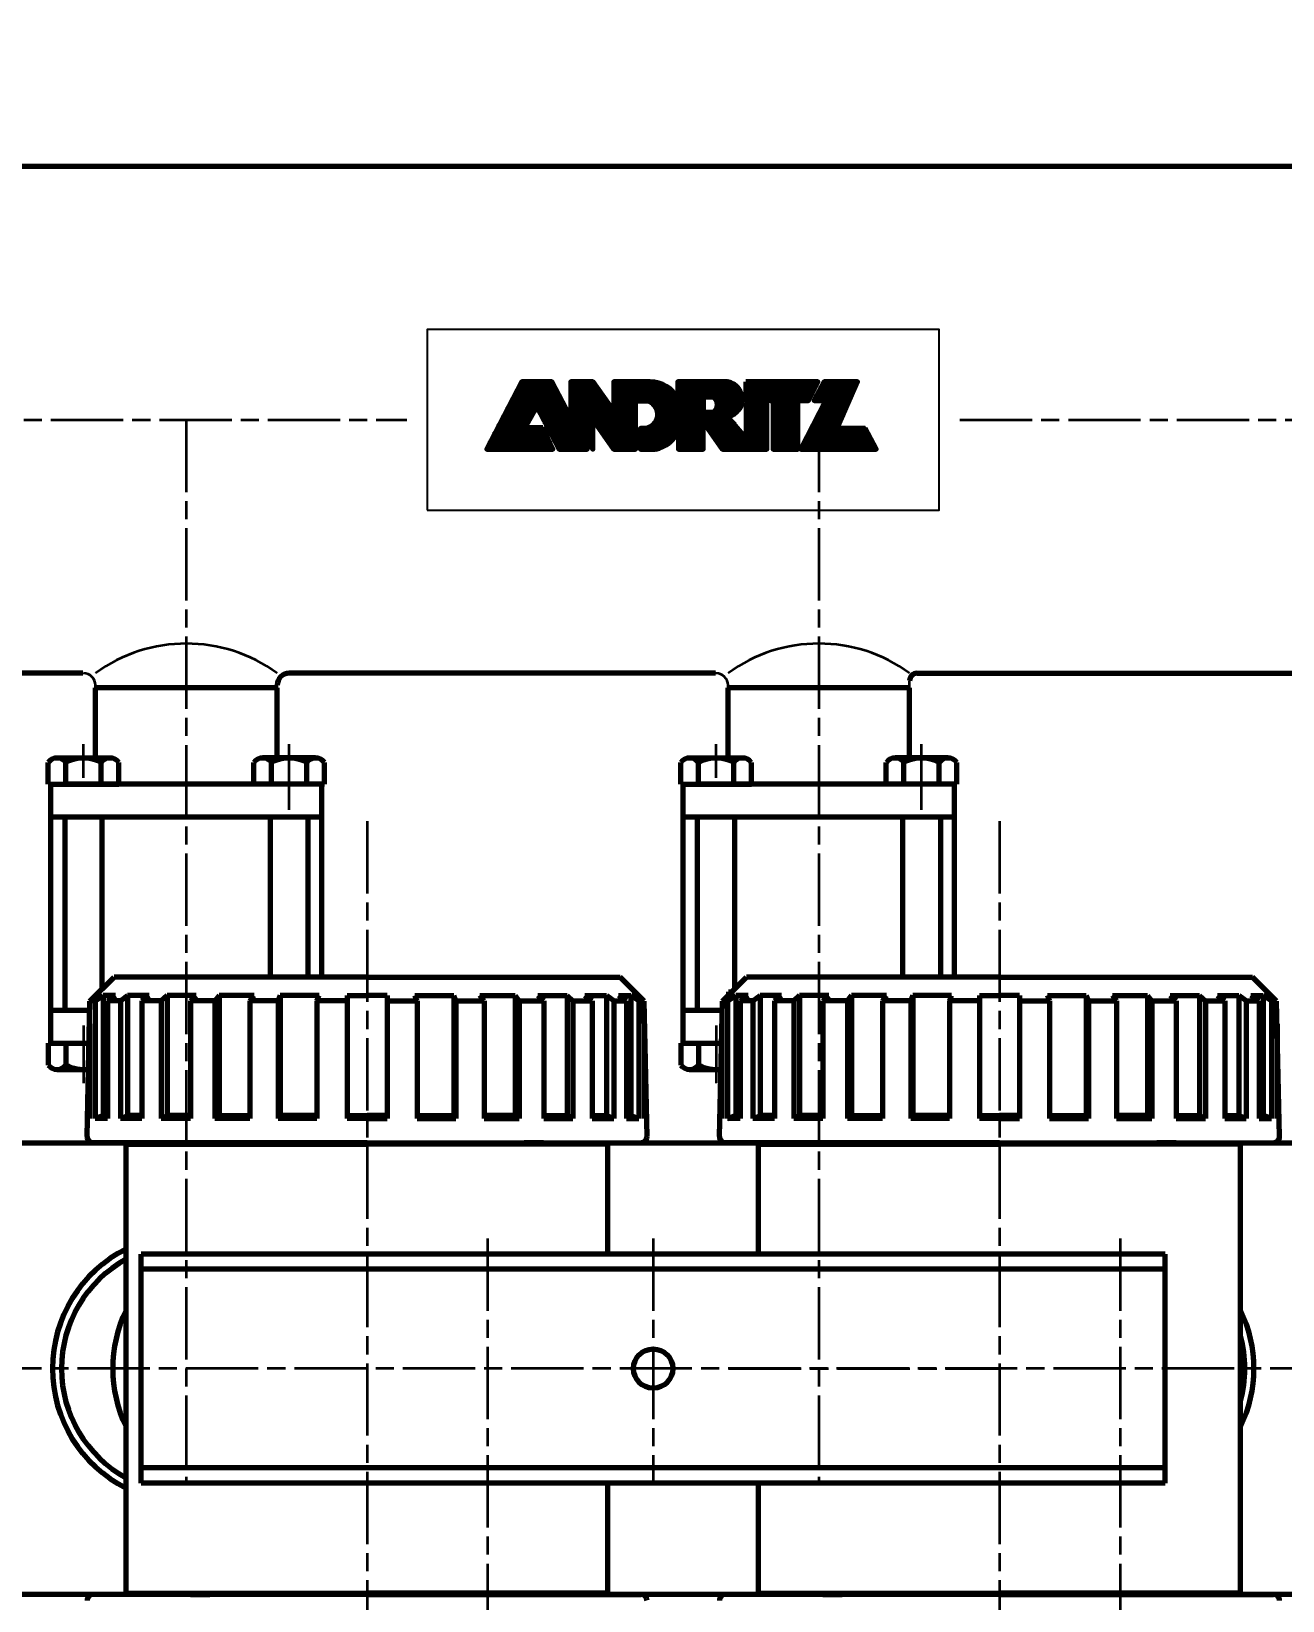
# Model space of a CAD drawing. Header units: millimetres. Extents: x 342 to 10709, y -204 to 5496.
# Drawn here: x 1820 to 2235, y 4529 to 5050 of the extents above; entities that cross this region are included whole.
import ezdxf

# ---------------------------------------------------------------- set-up
doc = ezdxf.new("R2010")
doc.units = ezdxf.units.MM
doc.linetypes.add('ACAD_ISO08W100', pattern=[36, 24, -3, 6, -3])
doc.layers.add('AHL-CON-70', color=7, linetype='Continuous')
for name, color, linetype, lineweight in [('M_EQUIP_D1', 3, 'Continuous', 35), ('M_EQUIP_E3', 3, 'Continuous', 35), ('M_EQUIP_E7', 7, 'Continuous', 70)]:
    doc.layers.add(name, color=color, linetype=linetype, lineweight=lineweight)
doc.styles.add('Simplex', font='SIMPLEX.SHX')
doc.dimstyles.new('nordic-1-35-0', dxfattribs={"dimscale": 10, "dimtxt": 3.5, "dimasz": 2.5, "dimexe": 1.25, "dimexo": 0, "dimgap": 0.6, "dimtad": 1, "dimdec": 0, "dimdsep": 46, "dimtxsty": 'Simplex', "dimcen": 2.5, "dimclrd": 3, "dimclre": 3, "dimclrt": 3, "dimadec": 1, "dimazin": 2, "dimtfac": 1, "dimtdec": 0, "dimtmove": 0, "dimatfit": 0, "dimfxl": 1, "dimtolj": 1, "dimtzin": 0, "dimarcsym": 0})

# ---------------------------------------------------------------- blocks, each defined once
blk = doc.blocks.new('*D8')
at = {"layer": 'Defpoints', "color": 0, "linetype": 'Continuous', "transparency": 16777216}
for p in [(2836.21, 5433.24), (2836.21, 5063.38), (1261.21, 4920.91)]:
    blk.add_point(p, dxfattribs=at)
at = {"layer": 'M_EQUIP_D1', "color": 3, "linetype": 'Continuous', "lineweight": -2, "transparency": 16777216}
for p, q in [((1261.21, 4920.91), (1261.21, 5445.74)), ((2836.21, 5063.38), (2836.21, 5445.74)), ((1286.21, 5433.24), (2811.21, 5433.24))]:
    blk.add_line(p, q, dxfattribs=at)
at = {"layer": 'M_EQUIP_D1', "color": 3, "linetype": 'Continuous', "transparency": 16777216}
for points in [[(1286.21, 5437.41), (1286.21, 5429.08), (1261.21, 5433.24)], [(2811.21, 5437.41), (2811.21, 5429.08), (2836.21, 5433.24)]]:
    blk.add_solid(points, dxfattribs=at)
at = {"layer": 'M_EQUIP_D1', "color": 3, "linetype": 'Continuous', "transparency": 16777216, "insert": (2053.71, 5465.91), "char_height": 35, "attachment_point": 5, "style": 'Simplex'}
blk.add_mtext('\\A1;(1575)', dxfattribs=at)
blk = doc.blocks.new('A$C0ED65C47')
at = {"color": 5}
for p, q in [((20.13, 20.28), (41.71, 41.85)), ((20.74, 22.24), (41.11, 42.61)), ((22.22, 25.06), (39.77, 42.61)), ((23.7, 27.89), (38.42, 42.61)), ((25.18, 30.72), (37.07, 42.61)), ((26.66, 33.55), (35.73, 42.61)), ((28.15, 36.37), (34.38, 42.61)), ((29.63, 39.2), (33.03, 42.61)), ((31.11, 42.03), (31.68, 42.61)), ((52.63, 21.15), (31.33, 42.45)), ((51.13, 24), (32.52, 42.61)), ((49.62, 26.86), (33.87, 42.61)), ((48.11, 29.71), (35.22, 42.61)), ((46.61, 32.56), (36.57, 42.61)), ((45.1, 35.42), (37.91, 42.61)), ((43.59, 38.27), (39.26, 42.61)), ((42.09, 41.13), (40.61, 42.61)), ((47.71, 35.73), (54.58, 42.61)), ((47.71, 37.07), (53.24, 42.61)), ((47.71, 38.42), (51.89, 42.61)), ((47.71, 39.77), (50.54, 42.61)), ((47.71, 41.12), (49.2, 42.61)), ((47.71, 42.46), (47.85, 42.61)), ((69.17, 20.77), (47.71, 42.24)), ((47.71, 34.38), (55.35, 42.02)), ((69.17, 22.12), (48.69, 42.61)), ((69.17, 23.47), (50.04, 42.61)), ((69.17, 24.81), (51.38, 42.61)), ((60.28, 35.06), (52.73, 42.61)), ((57.01, 39.68), (54.08, 42.61)), ((56.9, 27.42), (72.09, 42.6)), ((57.46, 26.62), (73.43, 42.6)), ((58.02, 25.83), (74.74, 42.56)), ((61.95, 33.81), (70.74, 42.6)), ((61.95, 35.15), (69.39, 42.6)), ((61.95, 36.5), (68.05, 42.6)), ((61.95, 37.85), (66.7, 42.6)), ((61.95, 39.2), (65.35, 42.6)), ((61.95, 40.54), (64.01, 42.6)), ((61.95, 41.89), (62.66, 42.6)), ((69.17, 35.59), (62.17, 42.6)), ((69.88, 36.23), (63.51, 42.6)), ((71.23, 36.23), (64.86, 42.6)), ((72.57, 36.23), (66.21, 42.6)), ((74.64, 35.52), (67.56, 42.6)), ((91.23, 20.28), (68.9, 42.6)), ((69.76, 36.23), (75.92, 42.39)), ((91.6, 21.25), (70.25, 42.6)), ((70.83, 21.13), (92.3, 42.61)), ((70.83, 22.48), (90.96, 42.61)), ((70.83, 23.83), (89.61, 42.61)), ((71.11, 36.23), (77, 42.12)), ((71.32, 20.28), (93.65, 42.61)), ((91.6, 22.6), (71.6, 42.6)), ((72.46, 36.23), (77.98, 41.76)), ((72.66, 20.28), (95, 42.61)), ((91.6, 23.95), (72.94, 42.6)), ((74.01, 20.28), (96.35, 42.61)), ((91.6, 25.29), (74.3, 42.59)), ((91.6, 26.64), (75.82, 42.41)), ((91.6, 27.99), (77.71, 41.87)), ((83.21, 37.56), (88.26, 42.61)), ((83.21, 38.91), (86.92, 42.61)), ((83.21, 40.25), (85.57, 42.61)), ((83.21, 41.6), (84.22, 42.61)), ((91.58, 33.39), (83.21, 41.76)), ((91.58, 34.74), (83.71, 42.61)), ((91.58, 36.08), (85.06, 42.61)), ((91.58, 37.43), (86.4, 42.61)), ((92.85, 37.5), (87.75, 42.61)), ((94.2, 37.5), (89.1, 42.61)), ((101.43, 31.62), (90.44, 42.61)), ((102.26, 32.15), (91.79, 42.61)), ((92.59, 37.5), (97.69, 42.61)), ((102.97, 32.78), (93.14, 42.61)), ((93.94, 37.5), (99.03, 42.6)), ((103.57, 33.53), (94.49, 42.61)), ((95.07, 37.3), (100.2, 42.43)), ((95.8, 36.68), (101.19, 42.07)), ((104.05, 34.39), (95.83, 42.61)), ((104.4, 35.39), (97.18, 42.61)), ((104.56, 36.58), (98.53, 42.61)), ((104.42, 38.06), (100.01, 42.47)), ((105.71, 37.16), (111.16, 42.61)), ((105.71, 38.51), (109.81, 42.61)), ((105.71, 39.85), (108.47, 42.61)), ((105.71, 41.2), (107.12, 42.61)), ((105.71, 42.55), (105.77, 42.61)), ((111.46, 36.42), (105.71, 42.16)), ((106.32, 36.42), (112.51, 42.61)), ((112.8, 36.42), (106.61, 42.61)), ((107.66, 36.42), (113.85, 42.61)), ((114.15, 36.42), (107.96, 42.61)), ((109.01, 36.42), (115.2, 42.61)), ((123.05, 28.86), (109.31, 42.61)), ((110.36, 36.42), (116.55, 42.61)), ((123.05, 30.2), (110.65, 42.61)), ((111.7, 36.42), (117.9, 42.61)), ((123.05, 31.55), (112, 42.61)), ((113.05, 36.42), (119.24, 42.61)), ((123.05, 32.9), (113.35, 42.61)), ((114.4, 36.42), (120.59, 42.61)), ((123.05, 34.25), (114.69, 42.61)), ((114.8, 28.73), (128.67, 42.61)), ((114.8, 30.08), (127.32, 42.61)), ((114.8, 31.43), (125.98, 42.61)), ((114.8, 32.77), (124.63, 42.61)), ((114.8, 34.12), (123.28, 42.61)), ((114.8, 35.47), (121.94, 42.61)), ((123.05, 35.59), (116.04, 42.61)), ((123.58, 36.42), (117.39, 42.61)), ((124.93, 36.42), (118.74, 42.61)), ((126.27, 36.42), (120.08, 42.61)), ((126.92, 37.12), (121.43, 42.61)), ((127.37, 38.02), (122.78, 42.61)), ((123.83, 36.42), (129.3, 41.89)), ((127.81, 38.92), (124.12, 42.61)), ((128.26, 39.81), (125.47, 42.61)), ((128.71, 40.71), (126.82, 42.61)), ((129.16, 41.61), (128.16, 42.61)), ((128.54, 29), (142.15, 42.61)), ((129.05, 37.6), (134.06, 42.61)), ((129.22, 36.42), (135.41, 42.61)), ((129.61, 42.51), (129.51, 42.61)), ((129.96, 31.77), (140.8, 42.61)), ((130.56, 36.42), (136.76, 42.61)), ((130.59, 40.49), (132.72, 42.61)), ((131.38, 34.54), (139.45, 42.61)), ((139.2, 34.26), (131.42, 42.04)), ((131.91, 36.42), (138.1, 42.61)), ((139.61, 35.2), (132.2, 42.61)), ((140.02, 36.14), (133.55, 42.61)), ((140.44, 37.07), (134.9, 42.61)), ((140.85, 38.01), (136.24, 42.61)), ((141.26, 38.94), (137.59, 42.61)), ((141.67, 39.88), (138.94, 42.61)), ((142.08, 40.81), (140.28, 42.61)), ((142.49, 41.75), (141.63, 42.61)), ((21.48, 20.28), (42.17, 40.97)), ((34.56, 31.14), (28.55, 37.15)), ((35.04, 32.01), (29.01, 38.03)), ((35.52, 32.87), (29.48, 38.92)), ((36.01, 33.74), (29.94, 39.8)), ((50.81, 20.28), (30.4, 40.69)), ((52.16, 20.28), (30.87, 41.57)), ((36.54, 33.99), (42.64, 40.09)), ((37.01, 33.11), (43.1, 39.21)), ((37.47, 32.23), (43.57, 38.32)), ((37.94, 31.35), (44.03, 37.44)), ((38.41, 30.47), (44.5, 36.56)), ((68.33, 20.28), (47.71, 40.9)), ((66.98, 20.28), (47.71, 39.55)), ((65.63, 20.28), (47.71, 38.2)), ((54.93, 29.63), (47.71, 36.86)), ((47.91, 33.23), (55.9, 41.23)), ((48.38, 32.36), (56.46, 40.44)), ((48.85, 31.49), (57.02, 39.66)), ((49.33, 30.61), (57.58, 38.87)), ((49.8, 29.74), (58.14, 38.08)), ((50.27, 28.87), (58.7, 37.29)), ((50.75, 27.99), (59.26, 36.5)), ((69.17, 34.24), (61.95, 41.47)), ((69.17, 32.9), (61.95, 40.12)), ((69.17, 31.55), (61.95, 38.78)), ((69.17, 30.2), (61.95, 37.43)), ((73.67, 36.1), (78.9, 41.32)), ((74.52, 35.6), (79.74, 40.82)), ((75.23, 34.96), (80.52, 40.25)), ((75.36, 20.28), (91.58, 36.5)), ((75.8, 34.19), (81.23, 39.62)), ((76.22, 33.26), (81.89, 38.93)), ((76.32, 30.67), (83.02, 37.36)), ((76.44, 32.14), (82.48, 38.18)), ((103.35, 20.28), (83.21, 40.41)), ((102, 20.28), (83.21, 39.06)), ((91.6, 29.34), (83.21, 37.72)), ((92, 28.83), (103.42, 40.26)), ((92.55, 28.04), (103.93, 39.42)), ((93.11, 27.25), (104.32, 38.46)), ((93.67, 26.46), (104.54, 37.33)), ((96.27, 35.8), (102.05, 41.58)), ((96.35, 34.54), (102.79, 40.97)), ((110.11, 36.42), (105.71, 40.81)), ((108.76, 36.42), (105.71, 39.46)), ((107.41, 36.42), (105.71, 38.12)), ((106.07, 36.42), (105.71, 36.77)), ((124.27, 20.7), (140.27, 36.69)), ((125.17, 36.42), (127.95, 39.2)), ((125.7, 23.47), (141.33, 39.1)), ((126.52, 36.42), (126.61, 36.5)), ((127.12, 26.23), (142.39, 41.5)), ((128.97, 36.42), (128.61, 36.77)), ((130.31, 36.42), (129.08, 37.65)), ((131.66, 36.42), (129.55, 38.53)), ((137.97, 31.46), (130.02, 39.41)), ((138.38, 32.39), (130.49, 40.29)), ((138.79, 33.33), (130.95, 41.16)), ((22.82, 20.28), (35.66, 33.11)), ((37.34, 20.28), (25.77, 31.85)), ((38.69, 20.28), (26.24, 32.73)), ((32.63, 27.69), (26.7, 33.61)), ((33.11, 28.55), (27.16, 34.5)), ((33.59, 29.42), (27.63, 35.38)), ((34.08, 30.28), (28.09, 36.27)), ((49.47, 20.28), (37.43, 32.31)), ((38.87, 29.59), (44.96, 35.68)), ((39.34, 28.71), (45.43, 34.8)), ((39.81, 27.83), (45.89, 33.92)), ((40.27, 26.95), (46.36, 33.03)), ((40.74, 26.07), (46.83, 32.15)), ((41.21, 25.19), (47.29, 31.27)), ((54.93, 28.28), (47.71, 35.51)), ((54.93, 26.94), (47.71, 34.16)), ((54.93, 25.59), (48.64, 31.88)), ((51.22, 27.12), (59.82, 35.71)), ((55.24, 29.79), (60.37, 34.93)), ((55.79, 29), (60.93, 34.14)), ((56.35, 28.21), (61.49, 33.35)), ((58.57, 25.04), (69.17, 35.64)), ((59.13, 24.25), (69.17, 34.3)), ((59.68, 23.46), (69.17, 32.95)), ((60.24, 22.67), (69.17, 31.6)), ((69.17, 28.86), (61.95, 36.08)), ((69.17, 27.51), (61.95, 34.73)), ((69.17, 26.16), (61.95, 33.39)), ((89.88, 20.28), (75.45, 34.71)), ((83.06, 25.75), (76.42, 32.39)), ((77.06, 20.63), (91.58, 35.15)), ((83.42, 25.64), (91.58, 33.8)), ((83.42, 21.6), (94.32, 32.5)), ((83.42, 22.95), (92.97, 32.5)), ((83.42, 24.29), (91.63, 32.5)), ((104.7, 20.28), (92.47, 32.5)), ((106.04, 20.28), (93.82, 32.5)), ((94.23, 25.67), (104.5, 35.95)), ((107.39, 20.28), (95, 32.67)), ((108.74, 20.28), (95.75, 33.27)), ((102.07, 28.29), (96.24, 34.12)), ((100.48, 31.23), (96.38, 35.33)), ((101.64, 31.74), (103.79, 33.89)), ((105.92, 29.29), (111.61, 34.97)), ((105.92, 30.63), (110.26, 34.97)), ((105.92, 31.98), (108.91, 34.97)), ((105.92, 33.33), (107.57, 34.97)), ((105.92, 34.67), (106.22, 34.97)), ((105.92, 27.94), (112.73, 34.75)), ((112.73, 27.06), (105.92, 33.87)), ((105.92, 26.59), (112.73, 33.4)), ((112.73, 25.71), (105.92, 32.52)), ((105.92, 25.24), (112.73, 32.06)), ((112.73, 28.4), (106.16, 34.97)), ((112.73, 29.75), (107.51, 34.97)), ((112.73, 31.1), (108.86, 34.97)), ((112.73, 32.44), (110.21, 34.97)), ((112.73, 33.79), (111.55, 34.97)), ((123.05, 27.51), (114.8, 35.77)), ((114.8, 27.39), (123.05, 35.64)), ((123.05, 26.16), (114.8, 34.42)), ((114.8, 26.04), (123.05, 34.3)), ((123.05, 24.82), (114.8, 33.07)), ((114.8, 24.69), (123.05, 32.95)), ((123.05, 23.47), (114.8, 31.73)), ((114.8, 23.34), (123.05, 31.6)), ((125.2, 20.28), (139.21, 34.29)), ((126.55, 20.28), (138.15, 31.88)), ((141.07, 20.28), (129.83, 31.51)), ((142.41, 20.28), (130.28, 32.4)), ((136.32, 27.72), (130.74, 33.29)), ((136.73, 28.65), (131.2, 34.18)), ((137.14, 29.59), (131.66, 35.07)), ((137.55, 30.52), (132.11, 35.96)), ((29.26, 20.28), (23, 26.54)), ((30.61, 20.28), (23.46, 27.42)), ((31.96, 20.28), (23.92, 28.31)), ((24.17, 20.28), (33.95, 30.05)), ((33.3, 20.28), (24.39, 29.19)), ((34.65, 20.28), (24.85, 30.08)), ((36, 20.28), (25.31, 30.96)), ((25.52, 20.28), (32.58, 27.34)), ((26.87, 20.28), (33.93, 27.34)), ((28.21, 20.28), (35.27, 27.34)), ((29.56, 20.28), (36.62, 27.34)), ((30.91, 20.28), (37.97, 27.34)), ((32.25, 20.28), (38.7, 26.73)), ((40.04, 20.28), (32.98, 27.34)), ((41.39, 20.28), (34.33, 27.34)), ((40.86, 22.15), (35.67, 27.34)), ((39.66, 24.7), (37.02, 27.34)), ((38.46, 27.24), (38.37, 27.34)), ((48.12, 20.28), (38.95, 29.45)), ((46.77, 20.28), (40.47, 26.58)), ((41.67, 24.31), (47.76, 30.39)), ((42.14, 23.43), (48.22, 29.51)), ((42.6, 22.54), (48.69, 28.63)), ((43.07, 21.66), (49.15, 27.75)), ((43.54, 20.78), (49.62, 26.86)), ((54.93, 24.24), (50.23, 28.94)), ((51.69, 26.25), (54.93, 29.48)), ((52.17, 25.37), (54.93, 28.14)), ((52.64, 24.5), (54.93, 26.79)), ((64.29, 20.28), (56.34, 28.23)), ((60.79, 21.88), (69.17, 30.26)), ((61.35, 21.08), (69.17, 28.91)), ((61.91, 20.29), (69.17, 27.56)), ((63.24, 20.28), (69.17, 26.22)), ((70.83, 25.18), (72.83, 27.18)), ((70.83, 26.52), (71.37, 27.06)), ((77.31, 20.72), (70.92, 27.11)), ((78.26, 21.12), (72.3, 27.08)), ((79.14, 21.59), (73.38, 27.35)), ((79.94, 22.13), (74.28, 27.8)), ((80.69, 22.73), (75.03, 28.39)), ((81.37, 23.39), (75.64, 29.13)), ((82, 24.12), (76.11, 30)), ((82.56, 24.9), (76.4, 31.06)), ((83.44, 20.28), (91.6, 28.43)), ((84.79, 20.28), (91.6, 27.08)), ((100.66, 20.28), (91.75, 29.18)), ((94.78, 24.88), (100.29, 30.39)), ((95.34, 24.09), (100.91, 29.66)), ((95.9, 23.3), (101.53, 28.93)), ((96.45, 22.51), (102.14, 28.2)), ((97.01, 21.72), (102.76, 27.47)), ((97.57, 20.93), (103.38, 26.75)), ((102.3, 20.28), (112.73, 30.71)), ((103.65, 20.28), (112.73, 29.36)), ((104.99, 20.28), (112.73, 28.02)), ((112.73, 24.36), (105.92, 31.17)), ((112.73, 23.01), (105.92, 29.83)), ((112.73, 21.67), (105.92, 28.48)), ((112.73, 20.32), (105.92, 27.13)), ((106.34, 20.28), (112.73, 26.67)), ((123.05, 22.12), (114.8, 30.38)), ((114.8, 22), (123.05, 30.25)), ((123.05, 20.78), (114.8, 29.03)), ((114.8, 20.65), (123.05, 28.91)), ((122.21, 20.28), (114.8, 27.69)), ((120.86, 20.28), (114.8, 26.34)), ((115.77, 20.28), (123.05, 27.56)), ((117.12, 20.28), (123.05, 26.21)), ((132.98, 20.28), (127.09, 26.17)), ((134.33, 20.28), (127.54, 27.06)), ((127.89, 20.28), (137.09, 29.48)), ((135.68, 20.28), (128, 27.95)), ((137.03, 20.28), (128.46, 28.84)), ((138.37, 20.28), (128.91, 29.73)), ((129.24, 20.28), (136.09, 27.13)), ((139.72, 20.28), (129.37, 30.62)), ((130.59, 20.28), (137.44, 27.13)), ((131.93, 20.28), (138.79, 27.13)), ((133.28, 20.28), (140.14, 27.13)), ((134.63, 20.28), (141.48, 27.13)), ((135.98, 20.28), (142.83, 27.13)), ((143.76, 20.28), (136.91, 27.13)), ((137.32, 20.28), (144.18, 27.13)), ((145.11, 20.28), (138.25, 27.13)), ((138.67, 20.28), (145.41, 27.02)), ((146.45, 20.28), (139.6, 27.13)), ((140.02, 20.28), (145.88, 26.14)), ((147.8, 20.28), (140.95, 27.13)), ((148.82, 20.61), (142.29, 27.13)), ((147.29, 23.48), (143.64, 27.13)), ((145.76, 26.36), (144.99, 27.13)), ((21.18, 20.28), (20.22, 21.24)), ((22.53, 20.28), (20.68, 22.12)), ((23.87, 20.28), (21.15, 23)), ((25.22, 20.28), (21.61, 23.89)), ((26.57, 20.28), (22.07, 24.77)), ((27.92, 20.28), (22.53, 25.66)), ((33.6, 20.28), (39.13, 25.81)), ((34.95, 20.28), (39.57, 24.89)), ((36.29, 20.28), (40, 23.98)), ((37.64, 20.28), (40.43, 23.06)), ((38.99, 20.28), (40.86, 22.15)), ((40.34, 20.28), (41.29, 21.23)), ((45.43, 20.28), (41.98, 23.72)), ((44.08, 20.28), (43.5, 20.86)), ((44.38, 20.28), (50.08, 25.98)), ((45.72, 20.28), (50.55, 25.1)), ((47.07, 20.28), (51.01, 24.22)), ((48.42, 20.28), (51.48, 23.34)), ((49.76, 20.28), (51.95, 22.46)), ((51.11, 20.28), (52.41, 21.57)), ((54.93, 22.89), (51.83, 26)), ((53.11, 23.63), (54.93, 25.44)), ((54.93, 21.55), (53.42, 23.05)), ((53.59, 22.75), (54.93, 24.09)), ((54.06, 21.88), (54.93, 22.75)), ((54.54, 21.01), (54.93, 21.4)), ((62.94, 20.28), (59.51, 23.7)), ((64.58, 20.28), (69.17, 24.87)), ((65.93, 20.28), (69.17, 23.52)), ((67.28, 20.28), (69.17, 22.17)), ((76.29, 20.4), (70.83, 25.85)), ((75.06, 20.28), (70.83, 24.51)), ((73.71, 20.28), (70.83, 23.16)), ((72.37, 20.28), (70.83, 21.82)), ((79.8, 22.03), (82.31, 24.54)), ((88.53, 20.28), (83.42, 25.39)), ((87.18, 20.28), (83.42, 24.04)), ((85.84, 20.28), (83.42, 22.69)), ((84.49, 20.28), (83.42, 21.35)), ((86.13, 20.28), (91.6, 25.74)), ((87.48, 20.28), (91.6, 24.39)), ((88.83, 20.28), (91.6, 23.04)), ((90.18, 20.28), (91.6, 21.69)), ((99.31, 20.28), (94.98, 24.61)), ((98.26, 20.28), (104, 26.02)), ((99.61, 20.28), (104.62, 25.29)), ((100.95, 20.28), (105.24, 24.56)), ((111.43, 20.28), (105.92, 25.79)), ((110.08, 20.28), (105.92, 24.44)), ((107.69, 20.28), (112.73, 25.32)), ((109.03, 20.28), (112.73, 23.97)), ((110.38, 20.28), (112.73, 22.63)), ((111.73, 20.28), (112.73, 21.28)), ((119.51, 20.28), (114.8, 24.99)), ((118.17, 20.28), (114.8, 23.64)), ((116.82, 20.28), (114.8, 22.3)), ((115.47, 20.28), (114.8, 20.95)), ((118.46, 20.28), (123.05, 24.87)), ((119.81, 20.28), (123.05, 23.52)), ((121.16, 20.28), (123.05, 22.17)), ((126.25, 20.28), (124.8, 21.72)), ((127.6, 20.28), (125.26, 22.61)), ((128.94, 20.28), (125.71, 23.5)), ((130.29, 20.28), (126.17, 24.39)), ((131.64, 20.28), (126.63, 25.28)), ((141.36, 20.28), (146.35, 25.26)), ((142.71, 20.28), (146.81, 24.38)), ((144.06, 20.28), (147.28, 23.5)), ((145.4, 20.28), (147.75, 22.62)), ((146.75, 20.28), (148.21, 21.74)), ((148.1, 20.28), (148.68, 20.86)), ((19.83, 20.28), (19.76, 20.35)), ((41.68, 20.28), (41.72, 20.31)), ((52.46, 20.28), (52.88, 20.69)), ((68.62, 20.28), (69.17, 20.83)), ((71.02, 20.28), (70.83, 20.47)), ((91.52, 20.28), (91.6, 20.35)), ((122.5, 20.28), (123.05, 20.83)), ((124.9, 20.28), (124.34, 20.83))]:
    blk.add_line(p, q, dxfattribs=at)
at = {"color": 5, "linetype": 'Continuous'}
blk.add_line((105.71, 42.61), (105.71, 36.62), dxfattribs=at)
for points in [[(38.42, 27.34), (32.43, 27.34), (36.35, 34.35), (43.81, 20.28), (53.1, 20.28), (41.31, 42.61), (31.41, 42.61), (19.72, 20.28), (41.74, 20.28)], [(145.35, 27.13), (136.06, 27.13), (142.87, 42.61), (131.73, 42.61), (128.42, 36.42), (132.34, 36.42), (124.06, 20.28), (148.99, 20.28)]]:
    blk.add_lwpolyline(points, close=True, dxfattribs=at)
blk.add_lwpolyline([(75.78, 20.28, 0.246248), (83.42, 26.51), (83.42, 20.28), (91.6, 20.28), (91.6, 29.4), (98.03, 20.28), (112.73, 20.28), (112.73, 34.97), (105.92, 34.97), (105.92, 24.24), (105.51, 24.24), (99.73, 31.05, 0.931111), (98.58, 42.61), (83.21, 42.61), (83.21, 37.01, 0.273381), (73.92, 42.6), (61.95, 42.6), (61.95, 32.7), (54.93, 42.61), (47.71, 42.61), (47.71, 33.6), (54.93, 20.28), (54.93, 30.22), (61.92, 20.28), (69.17, 20.28), (69.17, 36.23), (73.35, 36.23, -0.921303), (70.83, 27.13), (70.83, 20.28), (75.78, 20.28)], format="xyb", dxfattribs=at)
blk.add_lwpolyline([(105.71, 42.4), (105.71, 36.42), (114.8, 36.42), (114.8, 20.28), (123.05, 20.28), (123.05, 36.42), (126.56, 36.42), (129.66, 42.61), (105.71, 42.61)], dxfattribs=at)
blk.add_lwpolyline([(94.61, 32.5, 0.712976), (94.61, 37.5), (91.58, 37.5), (91.58, 32.5)], format="xyb", close=True, dxfattribs=at)
at = {"layer": 'AHL-CON-70', "linetype": 'Continuous'}
blk.add_lwpolyline([(0, 0), (170, 0), (170, 60), (0, 60)], close=True, dxfattribs=at)

msp = doc.modelspace()

# ---------------------------------------------------------------- linework, layer by layer
at = {"layer": 'Defpoints', "color": 0, "linetype": 'ByBlock'}
for p in [(2015.21, 4735.88), (2225.21, 4735.88), (1857.21, 4726.91), (2067.21, 4726.91), (1825.37, 4713.91), (1825.37, 4713.91), (2035.37, 4713.91)]:
    msp.add_point(p, dxfattribs=at)
at = {"layer": 'M_EQUIP_E3', "color": 3, "linetype": 'ACAD_ISO08W100', "lineweight": 35}
for p, q in [((1250.27, 4920.91), (1944.38, 4920.91)), ((1871.21, 4920.91), (1871.21, 4568.17)), ((2081.21, 4920.91), (2081.21, 4568.17)), ((2128.05, 4920.91), (2914.5, 4920.91)), ((1837.08, 4802.03), (1837.08, 4813.15)), ((1837.08, 4802.03), (1837.08, 4813.15)), ((1905.34, 4791.4), (1905.34, 4813.15)), ((1905.34, 4791.4), (1905.34, 4813.15)), ((2047.08, 4802.03), (2047.08, 4813.15)), ((2115.34, 4791.4), (2115.34, 4813.15)), ((1931.21, 4787.6), (1931.21, 3304.22)), ((2141.21, 4787.6), (2141.21, 3304.22)), ((1837.08, 4719.77), (1837.08, 4700.66)), ((1837.08, 4719.77), (1837.08, 4700.66)), ((2047.08, 4719.77), (2047.08, 4700.66)), ((1971.21, 4649.09), (1971.21, 4315.84)), ((2026.21, 4649.09), (2026.21, 4568.17)), ((2181.21, 4649.09), (2181.21, 4315.84)), ((2723.1, 4605.88), (1442.37, 4605.88)), ((2051.37, 4605.88), (2141.21, 4605.88))]:
    msp.add_line(p, q, dxfattribs=at)
at = {"layer": 'M_EQUIP_E7', "color": 7, "linetype": 'Continuous', "lineweight": 70}
for p, q in [((1324.13, 5005.06), (2791.21, 5005.09)), ((1836.87, 4836.73), (1695.36, 4836.73)), ((2046.87, 4836.73), (1905.36, 4836.73)), ((2046.87, 4836.73), (1905.36, 4836.73)), ((2113.86, 4836.76), (2257.06, 4836.73)), ((1841.06, 4808.61), (1841.06, 4831.91)), ((1841.06, 4808.61), (1841.06, 4831.91)), ((1901.36, 4808.61), (1901.36, 4831.91)), ((1901.36, 4808.61), (1901.36, 4831.91)), ((2051.06, 4808.61), (2051.06, 4831.91)), ((2111.36, 4808.61), (2111.36, 4831.91)), ((1825.37, 4799.91), (1825.37, 4807.16)), ((1825.37, 4799.91), (1825.37, 4807.16)), ((1828.3, 4808.61), (1845.87, 4808.61)), ((1828.3, 4808.61), (1845.87, 4808.61)), ((1831.23, 4799.91), (1831.23, 4807.16)), ((1831.23, 4799.91), (1831.23, 4807.16)), ((1842.94, 4799.91), (1842.94, 4807.16)), ((1842.94, 4799.91), (1842.94, 4807.16)), ((1848.8, 4799.91), (1848.8, 4807.16)), ((1848.8, 4799.91), (1848.8, 4807.16)), ((1893.62, 4799.91), (1893.62, 4807.16)), ((1893.62, 4799.91), (1893.62, 4807.16)), ((1914.12, 4808.61), (1896.55, 4808.61)), ((1914.12, 4808.61), (1896.55, 4808.61)), ((1899.48, 4799.91), (1899.48, 4807.16)), ((1899.48, 4799.91), (1899.48, 4807.16)), ((1911.19, 4799.91), (1911.19, 4807.16)), ((1911.19, 4799.91), (1911.19, 4807.16)), ((1917.05, 4799.91), (1917.05, 4807.16)), ((1917.05, 4799.91), (1917.05, 4807.16)), ((2035.37, 4799.91), (2035.37, 4807.16)), ((2038.3, 4808.61), (2055.87, 4808.61)), ((2041.23, 4799.91), (2041.23, 4807.16)), ((2052.94, 4799.91), (2052.94, 4807.16)), ((2058.8, 4799.91), (2058.8, 4807.16)), ((2103.62, 4799.91), (2103.62, 4807.16)), ((2124.12, 4808.61), (2106.55, 4808.61)), ((2109.48, 4799.91), (2109.48, 4807.16)), ((2121.19, 4799.91), (2121.19, 4807.16)), ((2127.05, 4799.91), (2127.05, 4807.16)), ((1825.37, 4799.91), (1848.8, 4799.91)), ((1825.37, 4799.91), (1848.8, 4799.91)), ((1917.05, 4799.91), (1893.62, 4799.91)), ((1917.05, 4799.91), (1893.62, 4799.91)), ((2035.37, 4799.91), (2058.8, 4799.91)), ((2127.05, 4799.91), (2103.62, 4799.91)), ((1830.87, 4788.91), (1830.87, 4724.91)), ((1830.87, 4788.91), (1830.87, 4724.91)), ((1843.3, 4731.96), (1843.3, 4788.91)), ((1843.3, 4731.96), (1843.3, 4788.91)), ((1899.12, 4735.88), (1899.12, 4788.91)), ((1899.12, 4735.88), (1899.12, 4788.91)), ((1911.55, 4788.91), (1911.55, 4735.88)), ((1911.55, 4788.91), (1911.55, 4735.88)), ((2040.87, 4788.91), (2040.87, 4724.91)), ((2053.3, 4731.96), (2053.3, 4788.91)), ((2109.12, 4735.88), (2109.12, 4788.91)), ((2121.55, 4788.91), (2121.55, 4735.88)), ((2051.21, 4730.91), (2051.21, 4729.88)), ((2051.21, 4730.91), (2052.24, 4730.91)), ((1825.37, 4713.91), (1825.37, 4706.66)), ((1825.37, 4713.91), (1838.91, 4713.91)), ((1825.37, 4713.91), (1825.37, 4706.66)), ((1825.37, 4713.91), (1838.91, 4713.91)), ((1831.23, 4713.91), (1831.23, 4706.66)), ((1831.23, 4713.91), (1831.23, 4706.66)), ((2035.37, 4713.91), (2035.37, 4706.66)), ((2035.37, 4713.91), (2048.91, 4713.91)), ((2041.23, 4713.91), (2041.23, 4706.66)), ((1828.3, 4705.21), (1838.73, 4705.21)), ((1828.3, 4705.21), (1838.73, 4705.21)), ((2038.3, 4705.21), (2048.73, 4705.21)), ((1591.21, 4680.88), (2786.21, 4680.88)), ((1626.21, 4680.88), (2776.21, 4680.88)), ((1626.21, 4680.88), (2776.21, 4680.88)), ((2196.21, 4643.88), (1856.21, 4643.88)), ((1856.21, 4567.88), (1856.21, 4643.88)), ((2196.21, 4567.88), (2196.21, 4643.88)), ((2196.21, 4638.88), (1856.21, 4638.88)), ((2196.21, 4572.88), (1856.21, 4572.88)), ((2196.21, 4567.88), (1856.21, 4567.88)), ((2676.21, 4530.88), (1591.21, 4530.88))]:
    msp.add_line(p, q, dxfattribs=at)
at = {"layer": 'M_EQUIP_E7', "lineweight": 35}
for p, q in [((1841.06, 4808.61), (1841.06, 4832.73)), ((1841.06, 4808.61), (1841.06, 4832.73)), ((1841.06, 4831.91), (1901.36, 4831.91)), ((1841.06, 4831.91), (1901.36, 4831.91)), ((1901.36, 4808.61), (1901.36, 4832.73)), ((1901.36, 4808.61), (1901.36, 4832.73)), ((2051.06, 4808.61), (2051.06, 4832.73)), ((2051.06, 4831.91), (2111.36, 4831.91)), ((2111.36, 4808.61), (2111.36, 4834.26))]:
    msp.add_line(p, q, dxfattribs=at)
at = {"layer": 'M_EQUIP_E7', "linetype": 'Continuous'}
for p, q in [((1871.21, 4831.91), (1841.06, 4831.91)), ((1871.21, 4831.91), (1841.06, 4831.91)), ((1901.36, 4831.91), (1871.21, 4831.91)), ((1901.36, 4831.91), (1871.21, 4831.91)), ((2081.21, 4831.91), (2051.06, 4831.91)), ((2111.36, 4831.91), (2081.21, 4831.91)), ((1839.21, 4727.88), (1847.21, 4735.88)), ((1931.21, 4735.88), (1847.21, 4735.88)), ((1931.21, 4735.88), (2015.21, 4735.88)), ((2023.21, 4727.88), (2015.21, 4735.88)), ((2049.21, 4727.88), (2057.21, 4735.88)), ((2141.21, 4735.88), (2057.21, 4735.88)), ((2141.21, 4735.88), (2225.21, 4735.88)), ((2233.21, 4727.88), (2225.21, 4735.88)), ((1838.25, 4682.92), (1839.21, 4727.88)), ((1840.93, 4727.95), (1839.28, 4727.95)), ((1840.93, 4727.95), (1843.64, 4729.72)), ((1840.93, 4727.95), (1840.93, 4688.88)), ((1843.64, 4729.72), (1843.64, 4689.91)), ((1847.75, 4729.72), (1843.64, 4729.72)), ((1845.04, 4727.95), (1847.75, 4729.72)), ((1845.04, 4727.95), (1845.04, 4688.88)), ((1849.33, 4727.95), (1845.04, 4727.95)), ((1851.73, 4729.72), (1849.33, 4727.95)), ((1849.33, 4727.95), (1849.33, 4688.88)), ((1851.73, 4729.72), (1851.73, 4689.91)), ((1858.86, 4729.72), (1851.73, 4729.72)), ((1856.45, 4727.95), (1858.86, 4729.72)), ((1856.45, 4727.95), (1856.45, 4688.88)), ((1862.86, 4727.95), (1856.45, 4727.95)), ((1864.81, 4729.72), (1862.86, 4727.95)), ((1862.86, 4727.95), (1862.86, 4688.88)), ((1864.81, 4729.72), (1864.81, 4689.91)), ((1874.51, 4729.72), (1864.81, 4729.72)), ((1872.56, 4727.95), (1874.51, 4729.72)), ((1872.56, 4727.95), (1872.56, 4688.88)), ((1880.7, 4727.95), (1872.56, 4727.95)), ((1882.07, 4729.72), (1880.7, 4727.95)), ((1880.7, 4727.95), (1880.7, 4688.88)), ((1882.07, 4729.72), (1882.07, 4689.91)), ((1893.72, 4729.72), (1882.07, 4729.72)), ((1892.35, 4727.95), (1893.72, 4729.72)), ((1892.35, 4727.95), (1892.35, 4688.88)), ((1901.7, 4727.95), (1892.35, 4727.95)), ((1902.41, 4729.72), (1901.7, 4727.95)), ((1901.7, 4727.95), (1901.7, 4688.88)), ((1915.29, 4729.72), (1902.41, 4729.72)), ((1902.41, 4729.72), (1902.41, 4689.91)), ((1914.58, 4727.95), (1915.29, 4729.72)), ((1914.58, 4727.95), (1914.58, 4688.88)), ((1924.56, 4727.95), (1914.58, 4727.95)), ((1924.56, 4729.72), (1924.56, 4688.88)), ((1924.56, 4729.72), (1931.21, 4729.72)), ((1937.86, 4729.72), (1931.21, 4729.72)), ((1937.86, 4729.72), (1937.86, 4688.88)), ((1937.86, 4727.95), (1947.84, 4727.95)), ((1947.13, 4729.72), (1960.01, 4729.72)), ((1947.84, 4727.95), (1947.13, 4729.72)), ((1947.84, 4727.95), (1947.84, 4688.88)), ((1960.01, 4729.72), (1960.01, 4689.91)), ((1960.01, 4729.72), (1960.72, 4727.95)), ((1960.72, 4727.95), (1960.72, 4688.88)), ((1960.72, 4727.95), (1970.07, 4727.95)), ((1968.7, 4729.72), (1980.35, 4729.72)), ((1970.07, 4727.95), (1968.7, 4729.72)), ((1970.07, 4727.95), (1970.07, 4688.88)), ((1980.35, 4729.72), (1980.35, 4689.91)), ((1980.35, 4729.72), (1981.73, 4727.95)), ((1981.73, 4727.95), (1981.73, 4688.88)), ((1981.73, 4727.95), (1989.86, 4727.95)), ((1987.91, 4729.72), (1997.61, 4729.72)), ((1989.86, 4727.95), (1987.91, 4729.72)), ((1989.86, 4727.95), (1989.86, 4688.88)), ((1997.61, 4729.72), (1997.61, 4689.91)), ((1997.61, 4729.72), (1999.56, 4727.95)), ((1999.56, 4727.95), (1999.56, 4688.88)), ((1999.56, 4727.95), (2005.97, 4727.95)), ((2003.56, 4729.72), (2010.69, 4729.72)), ((2005.97, 4727.95), (2003.56, 4729.72)), ((2005.97, 4727.95), (2005.97, 4688.88)), ((2010.69, 4729.72), (2010.69, 4689.91)), ((2010.69, 4729.72), (2013.1, 4727.95)), ((2013.1, 4727.95), (2013.1, 4688.88)), ((2013.1, 4727.95), (2017.38, 4727.95)), ((2014.67, 4729.72), (2018.78, 4729.72)), ((2017.38, 4727.95), (2014.67, 4729.72)), ((2017.38, 4727.95), (2017.38, 4688.88)), ((2018.78, 4729.72), (2018.78, 4689.91)), ((2021.49, 4727.95), (2018.78, 4729.72)), ((2021.49, 4727.95), (2021.49, 4688.88)), ((2021.49, 4727.95), (2023.14, 4727.95)), ((2024.17, 4682.92), (2023.21, 4727.88)), ((2048.25, 4682.92), (2049.21, 4727.88)), ((2050.93, 4727.95), (2049.28, 4727.95)), ((2050.93, 4727.95), (2053.64, 4729.72)), ((2050.93, 4727.95), (2050.93, 4688.88)), ((2057.75, 4729.72), (2053.64, 4729.72)), ((2053.64, 4729.72), (2053.64, 4689.91)), ((2055.04, 4727.95), (2057.75, 4729.72)), ((2059.33, 4727.95), (2055.04, 4727.95)), ((2055.04, 4727.95), (2055.04, 4688.88)), ((2061.73, 4729.72), (2059.33, 4727.95)), ((2059.33, 4727.95), (2059.33, 4688.88)), ((2068.86, 4729.72), (2061.73, 4729.72)), ((2061.73, 4729.72), (2061.73, 4689.91)), ((2066.45, 4727.95), (2068.86, 4729.72)), ((2072.86, 4727.95), (2066.45, 4727.95)), ((2066.45, 4727.95), (2066.45, 4688.88)), ((2074.81, 4729.72), (2072.86, 4727.95)), ((2072.86, 4727.95), (2072.86, 4688.88)), ((2084.51, 4729.72), (2074.81, 4729.72)), ((2074.81, 4729.72), (2074.81, 4689.91)), ((2082.56, 4727.95), (2084.51, 4729.72)), ((2090.7, 4727.95), (2082.56, 4727.95)), ((2082.56, 4727.95), (2082.56, 4688.88)), ((2092.07, 4729.72), (2090.7, 4727.95)), ((2090.7, 4727.95), (2090.7, 4688.88)), ((2103.72, 4729.72), (2092.07, 4729.72)), ((2092.07, 4729.72), (2092.07, 4689.91)), ((2102.35, 4727.95), (2103.72, 4729.72)), ((2111.7, 4727.95), (2102.35, 4727.95)), ((2102.35, 4727.95), (2102.35, 4688.88)), ((2112.41, 4729.72), (2111.7, 4727.95)), ((2111.7, 4727.95), (2111.7, 4688.88)), ((2125.29, 4729.72), (2112.41, 4729.72)), ((2112.41, 4729.72), (2112.41, 4689.91)), ((2124.58, 4727.95), (2125.29, 4729.72)), ((2134.56, 4727.95), (2124.58, 4727.95)), ((2124.58, 4727.95), (2124.58, 4688.88)), ((2134.56, 4729.72), (2141.21, 4729.72)), ((2134.56, 4729.72), (2134.56, 4688.88)), ((2147.86, 4729.72), (2141.21, 4729.72)), ((2147.86, 4729.72), (2147.86, 4688.88)), ((2147.86, 4727.95), (2157.84, 4727.95)), ((2157.13, 4729.72), (2170.01, 4729.72)), ((2157.84, 4727.95), (2157.13, 4729.72)), ((2157.84, 4727.95), (2157.84, 4688.88)), ((2170.01, 4729.72), (2170.72, 4727.95)), ((2170.01, 4729.72), (2170.01, 4689.91)), ((2170.72, 4727.95), (2180.07, 4727.95)), ((2170.72, 4727.95), (2170.72, 4688.88)), ((2178.7, 4729.72), (2190.35, 4729.72)), ((2180.07, 4727.95), (2178.7, 4729.72)), ((2180.07, 4727.95), (2180.07, 4688.88)), ((2190.35, 4729.72), (2191.73, 4727.95)), ((2190.35, 4729.72), (2190.35, 4689.91)), ((2191.73, 4727.95), (2199.86, 4727.95)), ((2191.73, 4727.95), (2191.73, 4688.88)), ((2197.91, 4729.72), (2207.61, 4729.72)), ((2199.86, 4727.95), (2197.91, 4729.72)), ((2199.86, 4727.95), (2199.86, 4688.88)), ((2207.61, 4729.72), (2209.56, 4727.95)), ((2207.61, 4729.72), (2207.61, 4689.91)), ((2209.56, 4727.95), (2215.97, 4727.95)), ((2209.56, 4727.95), (2209.56, 4688.88)), ((2213.56, 4729.72), (2220.69, 4729.72)), ((2215.97, 4727.95), (2213.56, 4729.72)), ((2215.97, 4727.95), (2215.97, 4688.88)), ((2220.69, 4729.72), (2223.1, 4727.95)), ((2220.69, 4729.72), (2220.69, 4689.91)), ((2223.1, 4727.95), (2227.38, 4727.95)), ((2223.1, 4727.95), (2223.1, 4688.88)), ((2224.67, 4729.72), (2228.78, 4729.72)), ((2227.38, 4727.95), (2224.67, 4729.72)), ((2227.38, 4727.95), (2227.38, 4688.88)), ((2227.38, 4727.95), (2227.38, 4688.88)), ((2228.78, 4729.72), (2228.78, 4689.91)), ((2231.49, 4727.95), (2228.78, 4729.72)), ((2231.49, 4727.95), (2228.78, 4729.72)), ((2228.78, 4729.72), (2228.78, 4689.91)), ((2231.49, 4727.95), (2231.49, 4688.88)), ((2231.49, 4727.95), (2233.14, 4727.95)), ((2231.49, 4727.95), (2233.14, 4727.95)), ((2231.49, 4727.95), (2231.49, 4688.88)), ((2234.17, 4682.92), (2233.21, 4727.88)), ((2234.17, 4682.92), (2233.21, 4727.88)), ((1839.05, 4720.29), (1839.05, 4688.88)), ((2023.37, 4720.29), (2023.37, 4688.88)), ((2049.05, 4720.29), (2049.05, 4688.88)), ((2233.37, 4720.29), (2233.37, 4688.88)), ((2233.37, 4720.29), (2233.37, 4688.88)), ((1839.05, 4689.91), (1838.4, 4689.91)), ((1840.93, 4688.88), (1843.64, 4689.91)), ((1845.04, 4689.91), (1843.64, 4689.91)), ((1849.33, 4688.88), (1851.73, 4689.91)), ((1856.45, 4689.91), (1851.73, 4689.91)), ((1862.86, 4688.88), (1864.81, 4689.91)), ((1872.56, 4689.91), (1864.81, 4689.91)), ((1880.7, 4688.88), (1882.07, 4689.91)), ((1882.07, 4689.91), (1892.35, 4689.91)), ((1902.41, 4689.91), (1901.7, 4688.88)), ((1914.58, 4689.91), (1902.41, 4689.91)), ((1924.56, 4689.91), (1931.21, 4689.91)), ((1937.86, 4689.91), (1931.21, 4689.91)), ((1947.84, 4689.91), (1960.01, 4689.91)), ((1960.01, 4689.91), (1960.72, 4688.88)), ((1980.35, 4689.91), (1970.07, 4689.91)), ((1981.73, 4688.88), (1980.35, 4689.91)), ((1989.86, 4689.91), (1997.61, 4689.91)), ((1999.56, 4688.88), (1997.61, 4689.91)), ((2005.97, 4689.91), (2010.69, 4689.91)), ((2013.1, 4688.88), (2010.69, 4689.91)), ((2017.38, 4689.91), (2018.78, 4689.91)), ((2021.49, 4688.88), (2018.78, 4689.91)), ((2023.37, 4689.91), (2024.02, 4689.91)), ((2049.05, 4689.91), (2048.4, 4689.91)), ((2050.93, 4688.88), (2053.64, 4689.91)), ((2055.04, 4689.91), (2053.64, 4689.91)), ((2059.33, 4688.88), (2061.73, 4689.91)), ((2066.45, 4689.91), (2061.73, 4689.91)), ((2072.86, 4688.88), (2074.81, 4689.91)), ((2082.56, 4689.91), (2074.81, 4689.91)), ((2090.7, 4688.88), (2092.07, 4689.91)), ((2092.07, 4689.91), (2102.35, 4689.91)), ((2112.41, 4689.91), (2111.7, 4688.88)), ((2124.58, 4689.91), (2112.41, 4689.91)), ((2134.56, 4689.91), (2141.21, 4689.91)), ((2147.86, 4689.91), (2141.21, 4689.91)), ((2157.84, 4689.91), (2170.01, 4689.91)), ((2170.01, 4689.91), (2170.72, 4688.88)), ((2190.35, 4689.91), (2180.07, 4689.91)), ((2191.73, 4688.88), (2190.35, 4689.91)), ((2199.86, 4689.91), (2207.61, 4689.91)), ((2209.56, 4688.88), (2207.61, 4689.91)), ((2215.97, 4689.91), (2220.69, 4689.91)), ((2223.1, 4688.88), (2220.69, 4689.91)), ((2227.38, 4689.91), (2228.78, 4689.91)), ((2227.38, 4689.91), (2228.78, 4689.91)), ((2231.49, 4688.88), (2228.78, 4689.91)), ((2231.49, 4688.88), (2228.78, 4689.91)), ((2233.37, 4689.91), (2234.02, 4689.91)), ((2233.37, 4689.91), (2234.02, 4689.91)), ((1839.05, 4688.88), (1838.38, 4688.88)), ((1845.04, 4688.88), (1840.93, 4688.88)), ((1856.45, 4688.88), (1849.33, 4688.88)), ((1872.56, 4688.88), (1862.86, 4688.88)), ((1892.35, 4688.88), (1880.7, 4688.88)), ((1914.58, 4688.88), (1901.7, 4688.88)), ((1931.21, 4688.88), (1924.56, 4688.88)), ((1931.21, 4688.88), (1937.86, 4688.88)), ((1947.84, 4688.88), (1960.72, 4688.88)), ((1970.07, 4688.88), (1981.73, 4688.88)), ((1989.86, 4688.88), (1999.56, 4688.88)), ((2005.97, 4688.88), (2013.1, 4688.88)), ((2017.38, 4688.88), (2021.49, 4688.88)), ((2023.37, 4688.88), (2024.04, 4688.88)), ((2049.05, 4688.88), (2048.38, 4688.88)), ((2055.04, 4688.88), (2050.93, 4688.88)), ((2066.45, 4688.88), (2059.33, 4688.88)), ((2082.56, 4688.88), (2072.86, 4688.88)), ((2102.35, 4688.88), (2090.7, 4688.88)), ((2124.58, 4688.88), (2111.7, 4688.88)), ((2141.21, 4688.88), (2134.56, 4688.88)), ((2141.21, 4688.88), (2147.86, 4688.88)), ((2157.84, 4688.88), (2170.72, 4688.88)), ((2180.07, 4688.88), (2191.73, 4688.88)), ((2199.86, 4688.88), (2209.56, 4688.88)), ((2215.97, 4688.88), (2223.1, 4688.88)), ((2227.38, 4688.88), (2231.49, 4688.88)), ((2227.38, 4688.88), (2231.49, 4688.88)), ((2233.37, 4688.88), (2234.04, 4688.88)), ((2233.37, 4688.88), (2234.04, 4688.88)), ((1931.21, 4680.88), (1840.25, 4680.88)), ((1850.94, 4680.88), (1851.21, 4680.41)), ((1850.94, 4680.88), (1851.21, 4680.41)), ((1851.21, 4605.88), (1851.21, 4680.41)), ((1851.21, 4680.41), (1931.21, 4680.41)), ((1872.57, 4680.88), (1879.01, 4680.88)), ((1931.21, 4680.88), (2022.17, 4680.88)), ((2011.21, 4680.41), (1931.21, 4680.41)), ((1989.85, 4680.88), (1983.41, 4680.88)), ((2011.48, 4680.88), (2011.21, 4680.41)), ((2011.48, 4680.88), (2011.21, 4680.41)), ((2011.21, 4643.88), (2011.21, 4680.41)), ((2141.21, 4680.88), (2050.25, 4680.88)), ((2060.94, 4680.88), (2061.21, 4680.41)), ((2060.94, 4680.88), (2061.21, 4680.41)), ((2061.21, 4680.41), (2141.21, 4680.41)), ((2061.21, 4643.88), (2061.21, 4680.41)), ((2082.57, 4680.88), (2089.01, 4680.88)), ((2141.21, 4680.88), (2232.17, 4680.88)), ((2221.21, 4680.41), (2141.21, 4680.41)), ((2199.85, 4680.88), (2193.41, 4680.88)), ((2221.48, 4680.88), (2221.21, 4680.41)), ((2221.48, 4680.88), (2221.21, 4680.41)), ((2221.21, 4605.88), (2221.21, 4680.41)), ((1851.21, 4531.34), (1851.21, 4605.88)), ((2221.21, 4531.34), (2221.21, 4605.88)), ((2011.21, 4531.34), (2011.21, 4567.88)), ((2061.21, 4531.34), (2061.21, 4567.88)), ((1931.21, 4530.88), (1840.25, 4530.88)), ((1850.94, 4530.88), (1851.21, 4531.34)), ((1851.21, 4531.34), (1931.21, 4531.34)), ((1872.57, 4530.88), (1879.01, 4530.88)), ((2011.21, 4531.34), (1931.21, 4531.34)), ((1931.21, 4530.88), (2022.17, 4530.88)), ((1989.85, 4530.88), (1983.41, 4530.88)), ((2011.48, 4530.88), (2011.21, 4531.34)), ((2141.21, 4530.88), (2050.25, 4530.88)), ((2060.94, 4530.88), (2061.21, 4531.34)), ((2061.21, 4531.34), (2141.21, 4531.34)), ((2082.57, 4530.88), (2089.01, 4530.88)), ((2221.21, 4531.34), (2141.21, 4531.34)), ((2141.21, 4530.88), (2232.17, 4530.88)), ((2199.85, 4530.88), (2193.41, 4530.88)), ((2221.48, 4530.88), (2221.21, 4531.34))]:
    msp.add_line(p, q, dxfattribs=at)
at = {"layer": 'M_EQUIP_E7', "color": 7}
for p, q in [((1826.21, 4713.91), (1826.21, 4799.91)), ((1826.21, 4713.91), (1826.21, 4799.91)), ((1910.96, 4799.91), (1831.46, 4799.91)), ((1910.96, 4799.91), (1831.46, 4799.91)), ((1916.21, 4735.88), (1916.21, 4799.91)), ((1916.21, 4735.88), (1916.21, 4799.91)), ((2036.21, 4713.91), (2036.21, 4799.91)), ((2120.96, 4799.91), (2041.46, 4799.91)), ((2126.21, 4735.88), (2126.21, 4799.91)), ((1916.21, 4788.91), (1826.21, 4788.91)), ((1916.21, 4788.91), (1826.21, 4788.91)), ((2126.21, 4788.91), (2036.21, 4788.91)), ((1826.21, 4724.91), (1839.15, 4724.91)), ((1826.21, 4724.91), (1839.15, 4724.91)), ((2036.21, 4724.91), (2049.15, 4724.91))]:
    msp.add_line(p, q, dxfattribs=at)
at = {"layer": 'M_EQUIP_E7', "color": 7, "linetype": 'Continuous', "lineweight": 70}
msp.add_circle((2026.21, 4605.88), 6.5, dxfattribs=at)
at = {"layer": 'M_EQUIP_E7', "lineweight": 35}
for centre, radius, start, end in [((1871.21, 4795.61), 50.99, 53.753, 126.247), ((1871.21, 4795.61), 50.99, 53.753, 126.247), ((2081.21, 4795.61), 50.99, 53.753, 126.247), ((1837.06, 4832.73), 4, 0, 90.0018), ((1837.06, 4832.73), 4, 0, 90.0018), ((1837.06, 4832.73), 4, 0, 90.0018), ((1837.06, 4832.73), 4, 0, 90.0018), ((2047.06, 4832.73), 4, 0, 90.0018), ((2047.06, 4832.73), 4, 0, 90.0018)]:
    msp.add_arc(centre, radius, start, end, dxfattribs=at)
at = {"layer": 'M_EQUIP_E7', "lineweight": 70}
for centre, radius, start in [((1905.36, 4832.73), 4, 89.9982), ((1905.36, 4832.73), 4, 89.9982), ((2113.86, 4834.26), 2.5, 90)]:
    msp.add_arc(centre, radius, start, 180, dxfattribs=at)
at = {"layer": 'M_EQUIP_E7', "color": 7, "linetype": 'Continuous', "lineweight": 70}
for centre, radius, start, end in [((1828.3, 4804.92), 3.68, 37.3166, 142.6834), ((1828.3, 4804.92), 3.68, 37.3166, 142.6834), ((1837.08, 4796.05), 12.55, 62.1899, 117.8101), ((1837.08, 4796.05), 12.55, 62.1899, 117.8101), ((1845.87, 4804.92), 3.68, 37.3166, 142.6834), ((1845.87, 4804.92), 3.68, 37.3166, 142.6834), ((1896.55, 4804.92), 3.68, 37.3166, 142.6834), ((1896.55, 4804.92), 3.68, 37.3166, 142.6834), ((1905.34, 4796.05), 12.55, 62.1899, 117.8101), ((1905.34, 4796.05), 12.55, 62.1899, 117.8101), ((1914.12, 4804.92), 3.68, 37.3166, 142.6834), ((1914.12, 4804.92), 3.68, 37.3166, 142.6834), ((2038.3, 4804.92), 3.68, 37.3166, 142.6834), ((2047.08, 4796.05), 12.55, 62.1899, 117.8101), ((2055.87, 4804.92), 3.68, 37.3166, 142.6834), ((2106.55, 4804.92), 3.68, 37.3166, 142.6834), ((2115.34, 4796.05), 12.55, 62.1899, 117.8101), ((2124.12, 4804.92), 3.68, 37.3166, 142.6834), ((1828.3, 4708.89), 3.68, 217.3166, 322.6834), ((1828.3, 4708.89), 3.68, 217.3166, 322.6834), ((1837.08, 4717.76), 12.55, 242.1899, 277.5363), ((1837.08, 4717.76), 12.55, 242.1899, 277.5363), ((2038.3, 4708.89), 3.68, 217.3166, 322.6834), ((2047.08, 4717.76), 12.55, 242.1899, 277.5363)]:
    msp.add_arc(centre, radius, start, end, dxfattribs=at)
at = {"layer": 'M_EQUIP_E7', "linetype": 'Continuous'}
for centre, radius, start, end in [((1840.25, 4682.88), 2, 178.7811, 270), ((2022.17, 4682.88), 2, 270, 1.2189), ((2050.25, 4682.88), 2, 178.7811, 270), ((2232.17, 4682.88), 2, 270, 1.2189), ((1871.21, 4605.88), 44.45, 116.7401, 243.2599), ((1871.21, 4605.88), 41.45, 118.8494, 241.1506), ((1891.21, 4605.88), 44.45, 154.1433, 205.8567), ((2181.21, 4605.88), 44.45, 334.1433, 25.8567), ((2181.21, 4605.88), 41.45, 344.8003, 15.1997), ((1840.25, 4528.88), 2, 90, 181.2189), ((2022.17, 4528.88), 2, 358.7811, 90), ((2050.25, 4528.88), 2, 90, 181.2189), ((2232.17, 4528.88), 2, 358.7811, 90)]:
    msp.add_arc(centre, radius, start, end, dxfattribs=at)

# ---------------------------------------------------------------- block references
at = {"layer": 'M_EQUIP_E7', "linetype": 'Continuous', "lineweight": 70}
msp.add_blockref('A$C0ED65C47', (1951.21, 4890.91), dxfattribs=at)

# ---------------------------------------------------------------- dimensions: what is measured, and where the dimension line sits
at = {"layer": 'M_EQUIP_D1', "color": 3, "linetype": 'Continuous'}
dim = msp.add_linear_dim(base=(2836.21, 5433.24), p1=(1261.21, 4920.91), p2=(2836.21, 5063.38), text='(<>)', dimstyle='nordic-1-35-0', override={"dimrnd": 5, "dimpost": ''}, dxfattribs=at)
dim.commit()
dim.dimension.update_dxf_attribs({"geometry": '*D8', "text_midpoint": (2053.71, 5433.24), "dimtype": 160})

# ---------------------------------------------------------------- leaders
at = {"layer": 'M_EQUIP_D1', "linetype": 'Continuous', "lineweight": 35}
msp.add_leader([(2736.21, 5030.06), (2636.42, 5165.47), (2228.93, 5165.47)], dimstyle='nordic-1-35-0', dxfattribs=at)

doc.saveas('drawing.dxf')
